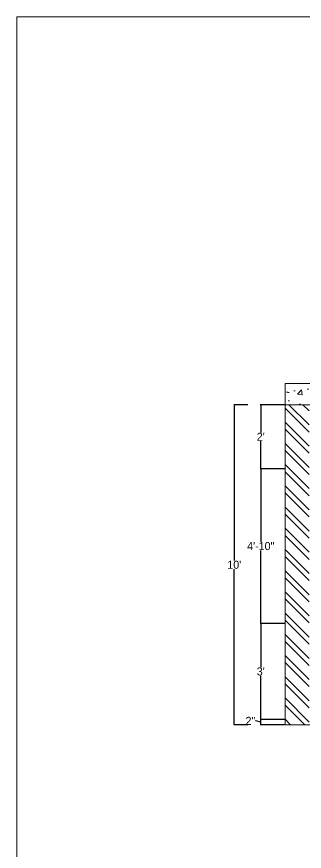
# Model space of a CAD drawing. Header units: inches. Extents: x 15448 to 46480, y -8154 to 0.
# Drawn here: x 16322 to 16429.8, y -3049.4 to -2736.5 of the extents above; entities that cross this region are included whole.
import ezdxf

# ---------------------------------------------------------------- set-up
doc = ezdxf.new("R2010")
doc.units = ezdxf.units.IN
doc.header["$MEASUREMENT"] = 0
doc.layers.add('IEL-HATCH-002', color=7, linetype='Continuous')
doc.styles.add('b.k', font='verdana.ttf')
doc.styles.add('HEMI', font='stylu.ttf')
doc.dimstyles.new('STANDARD$0', dxfattribs={"dimscale": 0, "dimtxt": 6, "dimasz": 3, "dimexe": 2, "dimexo": 2, "dimgap": 0, "dimtad": 0, "dimtih": 1, "dimtoh": 1, "dimdec": 1, "dimzin": 0, "dimdsep": 46, "dimlunit": 4, "dimtxsty": 'b.k', "dimcen": 2.5, "dimclrd": 256, "dimclre": 256, "dimclrt": 256, "dimadec": 0, "dimazin": 0, "dimtfac": 1, "dimtdec": 1, "dimtofl": 0, "dimtmove": 2, "dimatfit": 2, "dimfxl": 1, "dimfrac": 2, "dimtolj": 1, "dimtzin": 0, "dimlwd": 9, "dimlwe": 9, "dimarcsym": 0})

# ---------------------------------------------------------------- blocks, each defined once
blk = doc.blocks.new('*D259')
at = {"color": 5, "lineweight": -2, "transparency": 16777216}
for p, q in [((16411.65, -3000.51), (16411.47, -3000.51)), ((16413.47, -3001), (16411.65, -3000.51)), ((16413.47, -3001.82), (16413.47, -3000.18))]:
    blk.add_line(p, q, dxfattribs=at)
at = {"color": 254, "lineweight": -2, "transparency": 16777216}
for p, q in [((16422.35, -3000), (16413.29, -3000)), ((16422.35, -3002), (16413.29, -3002))]:
    blk.add_line(p, q, dxfattribs=at)
at = {"color": 5, "transparency": 16777216}
for points in [[(16413.44, -3000.18), (16413.5, -3000.18), (16413.47, -3000)], [(16413.44, -3001.82), (16413.5, -3001.82), (16413.47, -3002)]]:
    blk.add_solid(points, dxfattribs=at)
at = {"layer": 'Defpoints', "color": 0, "transparency": 16777216}
for p in [(16413.47, -3000), (16425.35, -3000), (16425.35, -3002)]:
    blk.add_point(p, dxfattribs=at)
at = {"color": 5, "lineweight": 5, "transparency": 16777216, "insert": (16409.6, -3000.51), "char_height": 3, "attachment_point": 5, "style": 'HEMI'}
blk.add_mtext('\\A1;2"', dxfattribs=at)
blk = doc.blocks.new('*D260')
at = {"color": 254, "lineweight": -2, "transparency": 16777216}
for p, q in [((16422.35, -2964), (16413.29, -2964)), ((16422.35, -3000), (16413.29, -3000))]:
    blk.add_line(p, q, dxfattribs=at)
at = {"color": 5, "lineweight": -2, "transparency": 16777216}
for p, q in [((16413.47, -2964.18), (16413.47, -2980.36)), ((16413.47, -2999.82), (16413.47, -2983.64))]:
    blk.add_line(p, q, dxfattribs=at)
at = {"color": 5, "transparency": 16777216}
for points in [[(16413.44, -2964.18), (16413.5, -2964.18), (16413.47, -2964)], [(16413.44, -2999.82), (16413.5, -2999.82), (16413.47, -3000)]]:
    blk.add_solid(points, dxfattribs=at)
at = {"layer": 'Defpoints', "color": 0, "transparency": 16777216}
for p in [(16413.47, -2964), (16425.35, -2964), (16425.35, -3000)]:
    blk.add_point(p, dxfattribs=at)
at = {"color": 5, "lineweight": 5, "transparency": 16777216, "insert": (16413.47, -2982), "char_height": 3, "attachment_point": 5, "style": 'HEMI'}
blk.add_mtext("\\A1;3'", dxfattribs=at)
blk = doc.blocks.new('*D261')
at = {"color": 254, "lineweight": -2, "transparency": 16777216}
for p, q in [((16422.35, -2906), (16413.29, -2906)), ((16422.35, -2964), (16413.29, -2964))]:
    blk.add_line(p, q, dxfattribs=at)
at = {"color": 5, "lineweight": -2, "transparency": 16777216}
for p, q in [((16413.47, -2906.18), (16413.47, -2933.33)), ((16413.47, -2963.82), (16413.47, -2936.67))]:
    blk.add_line(p, q, dxfattribs=at)
at = {"color": 5, "transparency": 16777216}
for points in [[(16413.44, -2906.18), (16413.5, -2906.18), (16413.47, -2906)], [(16413.44, -2963.82), (16413.5, -2963.82), (16413.47, -2964)]]:
    blk.add_solid(points, dxfattribs=at)
at = {"layer": 'Defpoints', "color": 0, "transparency": 16777216}
for p in [(16413.47, -2906), (16425.35, -2906), (16425.35, -2964)]:
    blk.add_point(p, dxfattribs=at)
at = {"color": 5, "lineweight": 5, "transparency": 16777216, "insert": (16413.47, -2935), "char_height": 3, "attachment_point": 5, "style": 'HEMI'}
blk.add_mtext('\\A1;4\'-10"', dxfattribs=at)
blk = doc.blocks.new('*D262')
at = {"color": 254, "lineweight": -2, "transparency": 16777216}
for p, q in [((16422.35, -2882), (16413.29, -2882)), ((16422.35, -2906), (16413.29, -2906))]:
    blk.add_line(p, q, dxfattribs=at)
at = {"color": 5, "lineweight": -2, "transparency": 16777216}
for p, q in [((16413.47, -2882.18), (16413.47, -2892.38)), ((16413.47, -2905.82), (16413.47, -2895.62))]:
    blk.add_line(p, q, dxfattribs=at)
at = {"color": 5, "transparency": 16777216}
for points in [[(16413.44, -2882.18), (16413.5, -2882.18), (16413.47, -2882)], [(16413.44, -2905.82), (16413.5, -2905.82), (16413.47, -2906)]]:
    blk.add_solid(points, dxfattribs=at)
at = {"layer": 'Defpoints', "color": 0, "transparency": 16777216}
for p in [(16413.47, -2882), (16425.35, -2882), (16425.35, -2906)]:
    blk.add_point(p, dxfattribs=at)
at = {"color": 5, "lineweight": 5, "transparency": 16777216, "insert": (16413.47, -2894), "char_height": 3, "attachment_point": 5, "style": 'HEMI'}
blk.add_mtext("\\A1;2'", dxfattribs=at)
blk = doc.blocks.new('*D265')
at = {"color": 254, "lineweight": -2, "transparency": 16777216}
for p, q in [((16408.68, -2882), (16403.37, -2882)), ((16408.68, -3002), (16403.37, -3002))]:
    blk.add_line(p, q, dxfattribs=at)
at = {"color": 5, "lineweight": -2, "transparency": 16777216}
for p, q in [((16403.55, -2882.18), (16403.55, -2940.36)), ((16403.55, -3001.82), (16403.55, -2943.64))]:
    blk.add_line(p, q, dxfattribs=at)
at = {"color": 5, "transparency": 16777216}
for points in [[(16403.52, -2882.18), (16403.58, -2882.18), (16403.55, -2882)], [(16403.52, -3001.82), (16403.58, -3001.82), (16403.55, -3002)]]:
    blk.add_solid(points, dxfattribs=at)
at = {"layer": 'Defpoints', "color": 0, "transparency": 16777216}
for p in [(16403.55, -2882), (16411.68, -2882), (16411.68, -3002)]:
    blk.add_point(p, dxfattribs=at)
at = {"color": 5, "lineweight": 5, "transparency": 16777216, "insert": (16403.55, -2942), "char_height": 3, "attachment_point": 5, "style": 'HEMI'}
blk.add_mtext("\\A1;10'", dxfattribs=at)

msp = doc.modelspace()

# ---------------------------------------------------------------- hatches: boundary and pattern name
at = {"layer": 'IEL-HATCH-002', "lineweight": 5, "true_color": 0x636466, "transparency": 33554687}
h = msp.add_hatch(dxfattribs=at)
h.set_pattern_fill('AR-CONC', color=251, scale=2)
h.set_pattern_definition([(50, (-3078.804, 837.04), (14.3452037, -1.255043), [1.5, -16.5]), (355, (-3078.804, 837.04), (-2.775027, 15.043843), [1.2, -13.2]), (100.451444, (-3077.609, 836.936), (11.570177, 13.7888), [1.274804, -14.022842]), (46.1842, (-3078.804, 841.04), (21.344827, -3.310386), [2.25, -24.75]), (96.63564, (-3077.025, 840.765), (18.693239, 19.482372), [1.912207, -21.034275]), (351.18416, (-3078.804, 841.04), (18.69324, 19.482372), [1.8, -19.8]), (21, (-3076.804, 840.04), (11.938141, -8.052378), [1.5, -16.5]), (326, (-3076.804, 840.04), (4.866307, 14.503001), [1.2, -13.2]), (71.451445, (-3075.809, 839.37), (16.804448, 6.450623), [1.274804, -14.022842]), (37.5, (-3078.804, 837.0406), (0.2431971, 6.6578771), [0, -13.04, 0, -13.4, 0, -13.25]), (7.5, (-3078.804, 837.0406), (5.2613907, 7.8882342), [0, -7.64, 0, -12.74, 0, -5.05]), (327.5, (-3083.264, 837.0406), (10.6764487, -0.4510974), [0, -5, 0, -15.6, 0, -20.7]), (317.5, (-3085.264, 837.041), (11.6637234, 2.0020996), [0, -6.5, 0, -10.36, 0, -14.7])])
h.paths.add_polyline_path([(16577.56, -2882), (16577.56, -2874), (16422.56, -2874), (16422.56, -2882)])
at = {"layer": 'IEL-HATCH-002', "lineweight": 5, "transparency": 33554687}
h = msp.add_hatch(dxfattribs=at)
h.set_pattern_fill('ANSI32', color=1, scale=15, angle=90)
h.paths.add_polyline_path([(16431.56, -2882), (16422.56, -2882), (16422.56, -3002), (16431.56, -3002)])
h.paths.add_polyline_path([(16577.56, -2882), (16568.56, -2882), (16568.56, -3002), (16577.56, -3002)])

# ---------------------------------------------------------------- linework, layer by layer
at = {"lineweight": 5}
for p, q in [((16422.56, -2874), (16577.56, -2874)), ((16422.56, -2882), (16422.56, -2874)), ((16422.56, -3002), (16422.56, -2882)), ((16422.56, -2882), (16577.56, -2882)), ((16422.56, -3002), (16577.56, -3002))]:
    msp.add_line(p, q, dxfattribs=at)
msp.add_lwpolyline([(16322, -2736.5), (18115.36, -2736.5), (18115.36, -3444.5), (16322, -3444.5)], close=True, dxfattribs=at)

# ---------------------------------------------------------------- dimensions: what is measured, and where the dimension line sits
for base, p1, p2, picture, middle in [((16403.55, -2882), (16411.68, -3002), (16411.68, -2882), '*D265', (16403.55, -2942)), ((16413.47, -3000), (16425.35, -3002), (16425.35, -3000), '*D259', (16411.38, -3000.51))]:
    dim = msp.add_linear_dim(base=base, p1=p1, p2=p2, angle=90, dimstyle='STANDARD$0', override={"dimscale": 1, "dimtxt": 3, "dimasz": 0.18, "dimexe": 0.18, "dimexo": 3, "dimgap": 0.09, "dimdec": 0, "dimtxsty": 'HEMI', "dimcen": 0.09, "dimclrd": 5, "dimclre": 254, "dimclrt": 5, "dimtdec": 0, "dimtmove": 1, "dimatfit": 3, "dimfxl": 0.03937, "dimfrac": 0, "dimlwd": 65534, "dimlwe": 65534, "dimarcsym": 1}, dxfattribs=at)
    dim.commit()
    dim.dimension.update_dxf_attribs({"geometry": picture, "text_midpoint": middle, "dimtype": 160})
for base, p1, p2, picture, middle in [((16413.47, -2882), (16425.35, -2906), (16425.35, -2882), '*D262', (16413.47, -2894)), ((16413.47, -2906), (16425.35, -2964), (16425.35, -2906), '*D261', (16413.47, -2935)), ((16413.47, -2964), (16425.35, -3000), (16425.35, -2964), '*D260', (16413.47, -2982))]:
    dim = msp.add_linear_dim(base=base, p1=p1, p2=p2, angle=90, dimstyle='STANDARD$0', override={"dimscale": 1, "dimtxt": 3, "dimasz": 0.18, "dimexe": 0.18, "dimexo": 3, "dimgap": 0.09, "dimdec": 0, "dimtxsty": 'HEMI', "dimcen": 0.09, "dimclrd": 5, "dimclre": 254, "dimclrt": 5, "dimtdec": 0, "dimtmove": 1, "dimatfit": 3, "dimfxl": 0.03937, "dimfrac": 0, "dimlwd": 65534, "dimlwe": 65534, "dimarcsym": 1}, dxfattribs=at)
    dim.commit()
    dim.dimension.update_dxf_attribs({"geometry": picture, "text_midpoint": middle})

doc.saveas('drawing.dxf')
